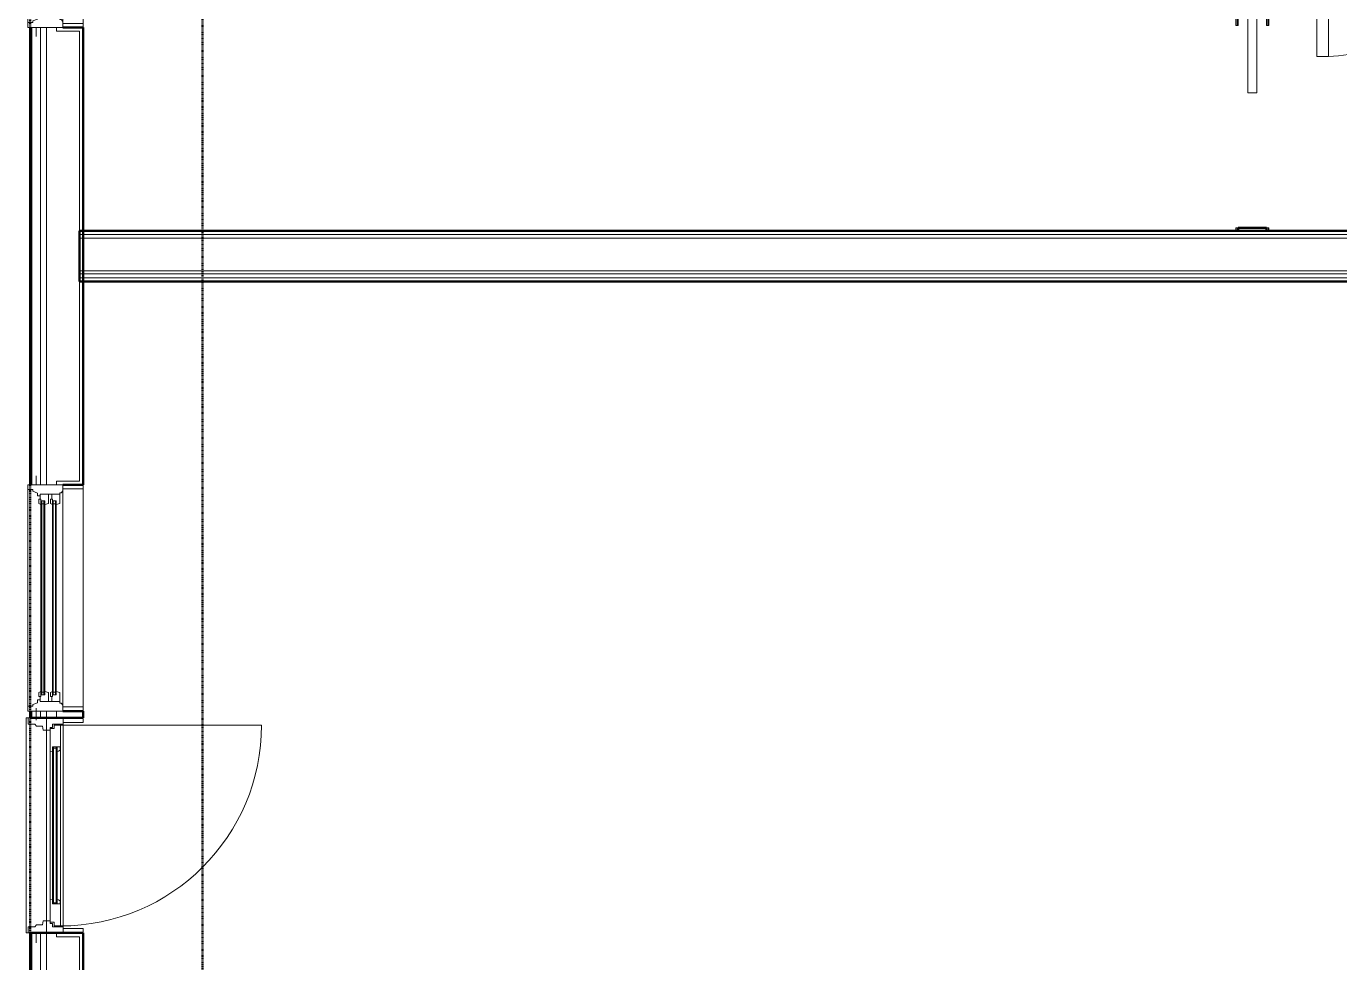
# Model space of a CAD drawing. Header units: inches. Extents: x -4218 to -1830, y 9767 to 12426.
# Drawn here: x -3861.4 to -3640.9, y 11007.5 to 11164.8 of the extents above; entities that cross this region are included whole.
import ezdxf

# ---------------------------------------------------------------- set-up
doc = ezdxf.new("R2010")
doc.units = ezdxf.units.IN
doc.header["$MEASUREMENT"] = 0
doc.linetypes.add('Dash 1_16_', pattern=[0.125, 0.0625, -0.0625])
for name, color, linetype, lineweight in [('0-1', 7, 'Continuous', 5), ('0-2', 253, 'Continuous', 9), ('A-DOOR-1', 7, 'Continuous', 9), ('A-DOOR-2', 50, 'Continuous', 20), ('A-DOOR-4', 31, 'Continuous', 9), ('A-DOOR-5', 31, 'Continuous', 20), ('A-DOOR-FRAM', 31, 'Continuous', 20), ('A-DOOR-FRAM-1', 50, 'Continuous', 20), ('A-DOOR-FRAM-2', 31, 'Continuous', 9), ('A-DOOR-GLAZ', 31, 'Continuous', 9), ('A-FLOR-5', 192, 'Continuous', 9), ('A-GLAZ-1', 151, 'Continuous', 9), ('A-GLAZ-2', 151, 'Continuous', 20), ('A-WALL', 113, 'Continuous', 13), ('A-WALL-1', 250, 'Continuous', 50), ('A-WALL-2', 10, 'Continuous', 13), ('A-WALL-4', 253, 'Continuous', 9), ('A-WALL-5', 252, 'Continuous', 9), ('A-WALL-6', 7, 'Continuous', 9), ('A-WALL-8', 113, 'Continuous', 9), ('A-WALL-9', 113, 'Continuous', 50), ('C-PROP-LINE-1', 91, 'Dash 1_16_', 50), ('I-WALL-1', 250, 'Continuous', 50), ('I-WALL-2', 254, 'Continuous', 9), ('I-WALL-3', 253, 'Continuous', 9), ('I-WALL-4', 252, 'Continuous', 9)]:
    doc.layers.add(name, color=color, linetype=linetype, lineweight=lineweight)

# ---------------------------------------------------------------- blocks, each defined once
blk = doc.blocks.new('Basic Wall _ INT - W4BØF - _5_8 GYP - 2X4 WOOD_BATT_ - 5_8 GYP_ - ___-2685877-BACKGROUND - 3RD FLOOR')
at = {"layer": 'A-WALL-4'}
for p, q in [((-3658.25, 11244.84), (-3658.31, 11244.78)), ((-3658.1, 11244.98), (-3658.25, 11244.84)), ((-3658.07, 11245.02), (-3658.1, 11244.98)), ((-3657.9, 11245.19), (-3657.92, 11245.17)), ((-3658.25, 11176.35), (-3658.25, 11176.24)), ((-3658.25, 11176.23), (-3658.25, 11176.14)), ((-3658.25, 11176.14), (-3658.25, 11176.09)), ((-3658.25, 11175.94), (-3658.25, 11171.81)), ((-3657.9, 11171.19), (-3657.9, 11175.94)), ((-3658.25, 11171.8), (-3658.25, 11171.19)), ((-3658.25, 11171.04), (-3658.25, 11170.99)), ((-3658.25, 11170.99), (-3658.25, 11170.9)), ((-3658.25, 11170.9), (-3658.25, 11170.78)), ((-3658.31, 11130.44), (-3658.25, 11130.44)), ((-3658.25, 11130.44), (-3658.1, 11130.44)), ((-3658.1, 11130.44), (-3658.04, 11130.44)), ((-3657.92, 11130.44), (-3657.9, 11130.44))]:
    blk.add_line(p, q, dxfattribs=at)
at = {"layer": 'A-WALL-5'}
for p, q in [((-3658.25, 11244.84), (-3658.25, 11176.35)), ((-3657.9, 11175.94), (-3657.9, 11245.19)), ((-3658.31, 11176.35), (-3658.31, 11176.24)), ((-3658.31, 11176.23), (-3658.31, 11176.14)), ((-3658.31, 11176.14), (-3658.31, 11176.09)), ((-3658.31, 11175.94), (-3658.31, 11171.81)), ((-3658.02, 11175.94), (-3658.02, 11175.31)), ((-3658.02, 11175.29), (-3658.02, 11171.81)), ((-3658.31, 11171.8), (-3658.31, 11171.19)), ((-3658.02, 11171.81), (-3658.02, 11171.19)), ((-3658.31, 11171.04), (-3658.31, 11170.99)), ((-3658.31, 11170.99), (-3658.31, 11170.9)), ((-3658.31, 11170.9), (-3658.31, 11170.78)), ((-3658.25, 11170.78), (-3658.25, 11164.94)), ((-3657.9, 11164.94), (-3657.9, 11171.19)), ((-3658.31, 11164.94), (-3658.25, 11164.94)), ((-3658.25, 11164.94), (-3658.1, 11164.94)), ((-3658.1, 11164.94), (-3658.04, 11164.94)), ((-3657.92, 11164.94), (-3657.9, 11164.94)), ((-3658.25, 11130.94), (-3658.31, 11130.94)), ((-3658.02, 11130.44), (-3658.31, 11130.44)), ((-3658.1, 11130.94), (-3658.25, 11130.94)), ((-3658.25, 11130.94), (-3658.25, 11130.44)), ((-3658.04, 11130.94), (-3658.1, 11130.94)), ((-3658, 11130.44), (-3658.02, 11130.44)), ((-3657.98, 11130.44), (-3658, 11130.44)), ((-3657.94, 11130.44), (-3657.98, 11130.44)), ((-3657.9, 11130.44), (-3657.94, 11130.44)), ((-3657.9, 11130.94), (-3657.92, 11130.94)), ((-3657.9, 11130.44), (-3657.9, 11130.94))]:
    blk.add_line(p, q, dxfattribs=at)
at = {"layer": 'A-WALL-6'}
for p, q in [((-3658.31, 11244.78), (-3658.31, 11176.35)), ((-3658.02, 11245.06), (-3658.02, 11175.94)), ((-3658.31, 11170.78), (-3658.31, 11164.94)), ((-3658.02, 11171.19), (-3658.02, 11164.94)), ((-3658.02, 11164.94), (-3658.31, 11164.94)), ((-3657.94, 11164.94), (-3658.02, 11164.94)), ((-3657.9, 11164.94), (-3657.94, 11164.94)), ((-3658.31, 11130.94), (-3658.02, 11130.94)), ((-3658.31, 11130.94), (-3658.31, 11130.44)), ((-3658.02, 11130.94), (-3658.02, 11130.44)), ((-3658.02, 11130.94), (-3657.94, 11130.94)), ((-3657.94, 11130.94), (-3657.9, 11130.94))]:
    blk.add_line(p, q, dxfattribs=at)
at = {"layer": 'A-WALL-6', "flags": 128}
for points in [[(-3658.31, 11244.78), (-3658.19, 11244.9), (-3658.1, 11244.99), (-3658.04, 11245.04), (-3658.02, 11245.06)], [(-3658.02, 11245.06), (-3658.02, 11245.07), (-3658.01, 11245.08), (-3658, 11245.09), (-3657.98, 11245.11), (-3657.96, 11245.13), (-3657.94, 11245.15)]]:
    blk.add_lwpolyline(points, dxfattribs=at)
blk = doc.blocks.new('Basic Wall _ INT - W4BØF - _5_8 GYP - 2X4 WOOD_BATT_ - 5_8 GYP_ - ___-2685876-BACKGROUND - 3RD FLOOR')
at = {"layer": 'A-WALL-4'}
for p, q in [((-3653.12, 11249.96), (-3653.15, 11249.94)), ((-3653.02, 11250.07), (-3653.05, 11250.03)), ((-3652.95, 11250.14), (-3653.01, 11250.08)), ((-3652.8, 11250.29), (-3652.94, 11250.15)), ((-3652.74, 11250.35), (-3652.8, 11250.29)), ((-3653.15, 11193.7), (-3653.15, 11198.45)), ((-3652.8, 11198.86), (-3652.8, 11198.74)), ((-3652.8, 11198.74), (-3652.8, 11198.65)), ((-3652.8, 11198.65), (-3652.8, 11198.59)), ((-3652.8, 11198.45), (-3652.8, 11197.85)), ((-3652.8, 11197.83), (-3652.8, 11193.73)), ((-3652.8, 11193.55), (-3652.8, 11193.5)), ((-3652.8, 11193.49), (-3652.8, 11193.41)), ((-3652.8, 11193.4), (-3652.8, 11193.29)), ((-3653.15, 11130.44), (-3653.12, 11130.44)), ((-3653.01, 11130.44), (-3652.95, 11130.44)), ((-3652.94, 11130.44), (-3652.8, 11130.44)), ((-3652.8, 11130.44), (-3652.74, 11130.44))]:
    blk.add_line(p, q, dxfattribs=at)
at = {"layer": 'A-WALL-5'}
for p, q in [((-3653.15, 11198.45), (-3653.15, 11249.94)), ((-3652.8, 11250.29), (-3652.8, 11198.86)), ((-3653.02, 11197.83), (-3653.02, 11198.45)), ((-3652.74, 11198.86), (-3652.74, 11198.74)), ((-3652.74, 11198.74), (-3652.74, 11198.65)), ((-3652.74, 11198.65), (-3652.74, 11198.59)), ((-3652.74, 11198.45), (-3652.74, 11197.86)), ((-3653.02, 11193.71), (-3653.02, 11197.83)), ((-3652.74, 11197.83), (-3652.74, 11193.73)), ((-3653.15, 11164.94), (-3653.15, 11193.7)), ((-3652.74, 11193.55), (-3652.74, 11193.5)), ((-3652.8, 11193.29), (-3652.8, 11164.94)), ((-3652.74, 11193.49), (-3652.74, 11193.41)), ((-3652.74, 11193.4), (-3652.74, 11193.29)), ((-3653.15, 11164.94), (-3653.12, 11164.94)), ((-3653.05, 11164.94), (-3653.02, 11164.94)), ((-3653.01, 11164.94), (-3652.95, 11164.94)), ((-3652.94, 11164.94), (-3652.8, 11164.94)), ((-3652.8, 11164.94), (-3652.74, 11164.94)), ((-3653.12, 11130.94), (-3653.15, 11130.94)), ((-3653.15, 11130.44), (-3653.15, 11130.94)), ((-3653.11, 11130.44), (-3653.15, 11130.44)), ((-3653.02, 11130.44), (-3653.11, 11130.44)), ((-3652.74, 11130.44), (-3653.02, 11130.44)), ((-3652.95, 11130.94), (-3653.01, 11130.94)), ((-3652.8, 11130.94), (-3652.94, 11130.94)), ((-3652.74, 11130.94), (-3652.8, 11130.94)), ((-3652.8, 11130.94), (-3652.8, 11130.44))]:
    blk.add_line(p, q, dxfattribs=at)
at = {"layer": 'A-WALL-6'}
for p, q in [((-3653.02, 11198.45), (-3653.02, 11250.06)), ((-3652.74, 11250.35), (-3652.74, 11198.86)), ((-3653.02, 11164.94), (-3653.02, 11193.7)), ((-3652.74, 11193.29), (-3652.74, 11164.94)), ((-3653.11, 11164.94), (-3653.15, 11164.94)), ((-3653.02, 11164.94), (-3653.11, 11164.94)), ((-3652.74, 11164.94), (-3653.02, 11164.94)), ((-3653.15, 11130.94), (-3653.11, 11130.94)), ((-3653.11, 11130.94), (-3653.02, 11130.94)), ((-3653.02, 11130.44), (-3653.02, 11130.94)), ((-3653.02, 11130.94), (-3652.74, 11130.94)), ((-3652.74, 11130.94), (-3652.74, 11130.44))]:
    blk.add_line(p, q, dxfattribs=at)
at = {"layer": 'A-WALL-6', "flags": 128}
for points in [[(-3653.11, 11249.98), (-3653.08, 11250), (-3653.06, 11250.02), (-3653.05, 11250.04), (-3653.03, 11250.05), (-3653.03, 11250.06), (-3653.02, 11250.06)], [(-3653.02, 11250.06), (-3653, 11250.08), (-3652.95, 11250.14), (-3652.85, 11250.23), (-3652.74, 11250.35)]]:
    blk.add_lwpolyline(points, dxfattribs=at)
blk = doc.blocks.new('SWING - SINGLE - FLUSH - 2-10 x 6-8 - PRIVACY-3199407-BACKGROUND - 3RD FLOOR')
at = {"layer": 'A-DOOR-1'}
blk.add_arc((17, 2.37), 34.07, 93.3657, 180, dxfattribs=at)
at = {"layer": 'A-DOOR-2'}
for p, q in [((15, 2.37), (15, 36.38)), ((17, 36.38), (15, 36.38)), ((17, 2.37), (17, 36.38)), ((17, 2.37), (15, 2.37))]:
    blk.add_line(p, q, dxfattribs=at)
at = {"layer": 'A-DOOR-FRAM-1'}
for p, q in [((-17, 3.37), (-20, 3.37)), ((-20, 3.37), (-20, 2.37)), ((-20, 2.37), (-17, 2.37)), ((-17, 2.37), (-17, 3.37)), ((20, 3.37), (17, 3.37)), ((17, 3.37), (17, 2.37)), ((17, 2.37), (20, 2.37)), ((20, 2.37), (20, 3.37)), ((-17, -2.38), (-20, -2.38)), ((-20, -2.38), (-20, -3.38)), ((-20, -3.38), (-17, -3.38)), ((-17, -3.38), (-17, -2.38)), ((20, -2.38), (17, -2.38)), ((17, -2.38), (17, -3.38)), ((17, -3.38), (20, -3.38)), ((20, -3.38), (20, -2.38))]:
    blk.add_line(p, q, dxfattribs=at)
blk = doc.blocks.new('POCKET - FLUSH - 2-10 x 6-8-2882529-BACKGROUND - 3RD FLOOR')
at = {"layer": 'A-DOOR-2'}
for p, q in [((-39.67, 0.75), (-39.67, -0.75)), ((-5.67, 0.75), (-39.67, 0.75)), ((-5.67, -0.75), (-5.67, 0.75)), ((-39.67, -0.75), (-5.67, -0.75))]:
    blk.add_line(p, q, dxfattribs=at)
blk = doc.blocks.new('CTR - 1st Phase - Unit Layouts_rvt-1-BACKGROUND - 3RD FLOOR')
at = {"layer": 'A-WALL-1'}
for p, q in [((-3653.15, 11130.94), (-3657.9, 11130.94)), ((-3657.9, 11130.94), (-3657.9, 11130.44)), ((-3657.9, 11130.44), (-3657.27, 11130.44)), ((-3657.27, 11130.44), (-3653.77, 11130.44)), ((-3653.77, 11130.44), (-3653.15, 11130.44)), ((-3653.15, 11130.44), (-3653.15, 11130.94))]:
    blk.add_line(p, q, dxfattribs=at)
at = {"layer": 'A-WALL-4'}
for p, q in [((-3657.9, 11130.94), (-3657.9, 11130.44)), ((-3653.15, 11130.44), (-3657.9, 11130.44)), ((-3653.15, 11130.44), (-3653.15, 11130.94))]:
    blk.add_line(p, q, dxfattribs=at)
at = {"layer": 'A-WALL-5'}
blk.add_line((-3657.9, 11130.94), (-3653.15, 11130.94), dxfattribs=at)
at = {"layer": '0-2'}
for name in ['Basic Wall _ INT - W4BØF - _5_8 GYP - 2X4 WOOD_BATT_ - 5_8 GYP_ - ___-2685876-BACKGROUND - 3RD FLOOR', 'Basic Wall _ INT - W4BØF - _5_8 GYP - 2X4 WOOD_BATT_ - 5_8 GYP_ - ___-2685877-BACKGROUND - 3RD FLOOR']:
    blk.add_blockref(name, (0, 0), dxfattribs=at)
for name, p, rotation in [('SWING - SINGLE - FLUSH - 2-10 x 6-8 - PRIVACY-3199407-BACKGROUND - 3RD FLOOR', (-3627.72, 11196.08), 180), ('POCKET - FLUSH - 2-10 x 6-8-2882529-BACKGROUND - 3RD FLOOR', (-3655.52, 11147.94), 270)]:
    blk.add_blockref(name, p, dxfattribs=dict(at, rotation=rotation))
blk = doc.blocks.new('CTR - 1st Phase - Common Walls_rvt-1-BACKGROUND - 3RD FLOOR')
at = {"layer": 'A-WALL-2'}
for p, q in [((-3487.3, 11129.81), (-3852.47, 11129.81)), ((-3487.3, 11129.19), (-3852.47, 11129.19)), ((-3487.3, 11123.69), (-3852.47, 11123.69)), ((-3487.3, 11123.19), (-3852.47, 11123.19)), ((-3487.3, 11122.56), (-3852.47, 11122.56))]:
    blk.add_line(p, q, dxfattribs=at)
at = {"layer": 'I-WALL-1'}
for p, q in [((-3607.42, 11130.44), (-3852.47, 11130.44)), ((-3852.47, 11130.44), (-3852.47, 11121.94)), ((-3852.47, 11121.94), (-3554.56, 11121.94))]:
    blk.add_line(p, q, dxfattribs=at)
at = {"layer": 'I-WALL-2'}
blk.add_line((-3852.47, 11121.94), (-3852.47, 11130.44), dxfattribs=at)
at = {"layer": 'I-WALL-3'}
for p, q in [((-3851.85, 11130.44), (-3852.47, 11130.44)), ((-3658.04, 11130.44), (-3658.31, 11130.44)), ((-3653.15, 11130.44), (-3657.9, 11130.44)), ((-3652.74, 11130.44), (-3653, 11130.44)), ((-3852.47, 11121.94), (-3851.85, 11121.94))]:
    blk.add_line(p, q, dxfattribs=at)
at = {"layer": 'I-WALL-4'}
for p, q in [((-3658.31, 11130.44), (-3851.85, 11130.44)), ((-3612.8, 11130.44), (-3652.74, 11130.44)), ((-3851.85, 11121.94), (-3621.93, 11121.94))]:
    blk.add_line(p, q, dxfattribs=at)
blk = doc.blocks.new('Window-Double_Hung-Andersen-400_Series-Tilt_Wash - DOUBLE HUNG - COTTAGE - 3RD FLOOR-2888224-BACKGROUND - 3RD FLOOR')
at = {"layer": 'A-GLAZ-1'}
for p, q in [((-16.29, 2.5), (-15.7, 2.5)), ((-15.82, 2.5), (-15.82, 2.12)), ((-15.7, 2.62), (15.7, 2.62)), ((-15.7, 2.5), (15.7, 2.5)), ((16.29, 2.5), (15.7, 2.5)), ((15.82, 2.5), (15.82, 2.12)), ((-16.29, 2.12), (-15.7, 2.12)), ((-16.29, 0.56), (-15.7, 0.56)), ((-16.29, 0.19), (-15.7, 0.19)), ((-15.82, 0.56), (-15.82, 0.19)), ((-15.7, 2.12), (15.7, 2.12)), ((-15.7, 2), (15.7, 2)), ((-15.7, 0.69), (15.7, 0.69)), ((-15.7, 0.56), (15.7, 0.56)), ((-15.7, 0.19), (15.7, 0.19)), ((-15.7, 0.06), (15.7, 0.06)), ((16.29, 2.12), (15.7, 2.12)), ((16.29, 0.56), (15.7, 0.56)), ((16.29, 0.19), (15.7, 0.19)), ((15.82, 0.56), (15.82, 0.19)), ((18.95, -1.06), (-18.95, -1.06)), ((-18.95, -1.06), (-18.95, -4.44)), ((-18.32, -1.06), (-18.32, -4.44)), ((18.32, -1.06), (18.32, -4.44)), ((18.95, -4.44), (18.95, -1.06)), ((-19.01, -3.94), (-19.01, -2.44)), ((-19.01, -2.44), (-18.95, -2.44)), ((-18.95, -3.94), (-19.01, -3.94)), ((18.95, -2.44), (19.01, -2.44)), ((19.01, -3.94), (18.95, -3.94)), ((19.01, -2.44), (19.01, -3.94)), ((-18.95, -4.44), (18.95, -4.44))]:
    blk.add_line(p, q, dxfattribs=at)
at = {"layer": 'A-GLAZ-2'}
for p, q in [((19.01, 4.81), (-19.01, 4.81)), ((-19.01, 4.81), (-19.01, -1.06)), ((-18.2, 4.81), (-18.2, 4)), ((18.2, 4.81), (18.2, 4)), ((19.01, -1.06), (19.01, 4.81)), ((-19.01, 3.44), (-20.51, 3.44)), ((-18.2, 4), (-17.92, 4)), ((-17.92, 4), (-17.61, 3.19)), ((-17.61, 3.19), (-17.14, 3.19)), ((-17.42, 2.75), (-16.57, 2.75)), ((-17.42, 2.75), (-17.42, -0.56)), ((-17.14, 3.19), (-17.14, 2.75)), ((-15.86, 2.97), (-16.57, 2.97)), ((-16.57, 2.62), (-16.57, 2.97)), ((-15.7, 2.62), (-16.57, 2.62)), ((-16.29, 2.62), (-16.29, 2)), ((-15.86, 2.97), (-15.7, 2.62)), ((15.86, 2.97), (15.7, 2.62)), ((15.7, 2.62), (16.57, 2.62)), ((15.86, 2.97), (16.57, 2.97)), ((16.29, 2.62), (16.29, 2)), ((16.57, 2.62), (16.57, 2.97)), ((17.42, 2.75), (16.57, 2.75)), ((17.14, 3.19), (17.14, 2.75)), ((17.61, 3.19), (17.14, 3.19)), ((17.42, 2.75), (17.42, -0.56)), ((17.92, 4), (17.61, 3.19)), ((18.2, 4), (17.92, 4)), ((19.01, 3.44), (20.51, 3.44)), ((-17.42, 1.37), (-15.86, 1.37)), ((-17.42, 0.81), (-16.57, 0.81)), ((-15.86, 1.03), (-16.57, 1.03)), ((-16.57, 0.69), (-16.57, 1.03)), ((-15.7, 0.69), (-16.57, 0.69)), ((-15.7, 2), (-16.29, 2)), ((-16.29, 0.69), (-16.29, 0.06)), ((-15.7, 0.06), (-16.29, 0.06)), ((-15.86, 1.37), (-15.7, 2)), ((-15.86, 1.03), (-15.7, 0.69)), ((-15.86, -0.56), (-15.7, 0.06)), ((15.7, 2), (16.29, 2)), ((15.86, 1.37), (15.7, 2)), ((15.86, 1.03), (15.7, 0.69)), ((15.7, 0.69), (16.57, 0.69)), ((15.7, 0.06), (16.29, 0.06)), ((15.86, -0.56), (15.7, 0.06)), ((17.42, 1.37), (15.86, 1.37)), ((15.86, 1.03), (16.57, 1.03)), ((16.29, 0.69), (16.29, 0.06)), ((16.57, 0.69), (16.57, 1.03)), ((17.42, 0.81), (16.57, 0.81)), ((-19.01, -1.06), (19.01, -1.06)), ((-17.67, -0.78), (-18, -1.06)), ((-17.67, -0.78), (-17.67, -0.56)), ((-17.67, -0.56), (-15.86, -0.56)), ((17.67, -0.56), (15.86, -0.56)), ((17.67, -0.78), (17.67, -0.56)), ((17.67, -0.78), (18, -1.06))]:
    blk.add_line(p, q, dxfattribs=at)
blk = doc.blocks.new('Door-Inswing-Andersen-400_Series-Single - 3_ 0-1_8_ x 6_ 7-1_2_ - 3rd floor-V184-BACKGROUND - 3RD FLOOR')
at = {"layer": 'A-DOOR-4'}
blk.add_line((16.87, -0.66), (16.87, -34.41), dxfattribs=at)
blk.add_arc((16.87, -0.66), 33.75, 180, 270, dxfattribs=at)
at = {"layer": 'A-DOOR-5'}
for p, q in [((-16.26, 0.42), (-16.87, 0.41)), ((-16.87, 0.41), (-16.87, -0.66)), ((-16.26, 1.06), (-16.26, 0.42)), ((-16.26, 1.06), (-12.44, 1.06)), ((-13.19, 0.66), (-12.44, 0.66)), ((-13.19, -0.66), (-13.19, 0.66)), ((-12.44, 0.75), (-12.47, 1.06)), ((12.44, 1.06), (-12.44, 1.06)), ((-12.44, 0.66), (-12.44, 0.75)), ((16.26, 1.06), (12.44, 1.06)), ((12.44, 0.75), (12.47, 1.06)), ((12.44, 0.66), (12.44, 0.75)), ((13.19, 0.66), (12.44, 0.66)), ((13.19, -0.66), (13.19, 0.66)), ((16.26, 1.06), (16.26, 0.42)), ((16.26, 0.42), (16.87, 0.41)), ((16.87, 0.41), (16.87, -0.66)), ((-16.87, -0.66), (-12.44, -0.66)), ((-12.44, -0.09), (-13.19, -0.09)), ((-13.19, -0.59), (-12.67, -0.59)), ((-13.19, -0.66), (-13.19, -0.59)), ((-12.67, -0.59), (-12.47, -0.34)), ((-12.47, -0.34), (-12.44, -0.16)), ((-12.44, -0.16), (-12.44, -0.09)), ((12.44, -0.66), (-12.44, -0.66)), ((12.44, -0.09), (13.19, -0.09)), ((12.44, -0.16), (12.44, -0.09)), ((12.47, -0.34), (12.44, -0.16)), ((16.87, -0.66), (12.44, -0.66)), ((12.67, -0.59), (12.47, -0.34)), ((13.19, -0.59), (12.67, -0.59)), ((13.19, -0.66), (13.19, -0.59))]:
    blk.add_line(p, q, dxfattribs=at)
at = {"layer": 'A-DOOR-FRAM'}
for p, q in [((18.06, 5.09), (-18.06, 5.09)), ((-18.06, 5.09), (-18.06, 4.44)), ((-18.06, 4.75), (-18.06, -1.13)), ((-18.06, 4.75), (-17.03, 4.75)), ((-18.06, 4.44), (-18.06, -1.13)), ((-17.03, 3.63), (-17.03, 4.75)), ((17.03, 3.63), (17.03, 4.75)), ((18.06, 4.75), (17.03, 4.75)), ((18.06, 4.44), (18.06, 5.09)), ((18.06, 4.75), (18.06, -1.13)), ((18.06, -1.13), (18.06, 4.44)), ((-19.69, 3.44), (-18.06, 3.44)), ((-16.69, 3.39), (-17.03, 3.63)), ((-16.69, 2.39), (-16.69, 3.39)), ((-16, 2.23), (-16.69, 2.39)), ((-16, 1.09), (-16, 2.23)), ((16, 2.23), (16.69, 2.39)), ((16, 1.09), (16, 2.23)), ((16.69, 3.39), (17.03, 3.63)), ((16.69, 2.39), (16.69, 3.39)), ((19.69, 3.44), (18.06, 3.44)), ((-17.03, 0.66), (-16.45, 0.66)), ((-17.03, -1.13), (-17.03, 0.66)), ((-16.45, 0.66), (-16.45, 1.09)), ((-16.45, 1.09), (-16, 1.09)), ((16.45, 1.09), (16, 1.09)), ((16.45, 0.66), (16.45, 1.09)), ((17.03, 0.66), (16.45, 0.66)), ((17.03, -1.13), (17.03, 0.66)), ((-18.06, -1.13), (-17.94, -1.13)), ((-17.69, -1.13), (-18.06, -1.13)), ((-18.06, -1.13), (-17.03, -1.13)), ((-17.31, -1.13), (17.31, -1.13)), ((18.06, -1.13), (17.03, -1.13)), ((17.94, -1.13), (18.06, -1.13))]:
    blk.add_line(p, q, dxfattribs=at)
at = {"layer": 'A-DOOR-FRAM-2'}
for p, q in [((-17.31, -1.13), (-17.94, -1.13)), ((-17.94, -1.13), (-17.94, -4.44)), ((-17.31, -4.44), (-17.31, -1.13)), ((17.94, -1.13), (17.31, -1.13)), ((17.31, -1.13), (17.31, -4.44)), ((17.94, -4.44), (17.94, -1.13)), ((-17.94, -4.44), (-17.31, -4.44)), ((17.31, -4.44), (17.94, -4.44))]:
    blk.add_line(p, q, dxfattribs=at)
at = {"layer": 'A-DOOR-GLAZ'}
for p, q in [((-12.44, 0.5), (-13.19, 0.5)), ((-13.19, 0.06), (-12.44, 0.06)), ((-12.98, 0.5), (-12.98, 0.06)), ((12.44, 0.66), (-12.44, 0.66)), ((12.44, 0.5), (-12.44, 0.5)), ((12.44, 0.06), (-12.44, 0.06)), ((12.44, 0.5), (13.19, 0.5)), ((13.19, 0.06), (12.44, 0.06)), ((12.98, 0.5), (12.98, 0.06)), ((12.44, -0.09), (-12.44, -0.09))]:
    blk.add_line(p, q, dxfattribs=at)
blk = doc.blocks.new('Family - ___-2835860-BACKGROUND - 3RD FLOOR')
at = {"layer": 'C-PROP-LINE-1'}
blk.add_line((-3860.72, 9980.19), (-3860.72, 11434.39), dxfattribs=at)
blk = doc.blocks.new('Family - ___-2835903-BACKGROUND - 3RD FLOOR')
at = {"layer": 'C-PROP-LINE-1'}
blk.add_line((-3831.82, 10009.09), (-3831.82, 12089.69), dxfattribs=at)
blk = doc.blocks.new('Family - ___-2835932-BACKGROUND - 3RD FLOOR')
at = {"layer": 'C-PROP-LINE-1'}
blk.add_line((-3860.72, 9980.19), (-3860.72, 12118.59), dxfattribs=at)

msp = doc.modelspace()

# ---------------------------------------------------------------- linework, layer by layer
at = {"layer": 'A-FLOR-5'}
msp.add_line((-3857.97, 11048.63), (-3857.97, 11012.5), dxfattribs=at)
at = {"layer": 'A-WALL'}
for p, q in [((-3860.47, 11164.59), (-3860.47, 11087.79)), ((-3858.97, 11164.59), (-3858.97, 11087.79)), ((-3857.97, 11164.59), (-3857.97, 11087.79)), ((-3856.29, 11164.59), (-3856.29, 11163.97)), ((-3852.47, 11163.97), (-3856.29, 11163.97)), ((-3852.47, 11088.41), (-3852.47, 11163.97)), ((-3856.29, 11088.41), (-3856.29, 11087.79)), ((-3856.29, 11088.41), (-3852.47, 11088.41)), ((-3860.47, 11049.77), (-3860.47, 11048.63)), ((-3858.97, 11049.77), (-3858.97, 11048.63)), ((-3857.97, 11049.77), (-3857.97, 11048.63)), ((-3856.29, 11049.77), (-3856.29, 11048.63)), ((-3860.47, 11012.5), (-3860.47, 10973.96)), ((-3858.97, 11012.5), (-3858.97, 10973.96)), ((-3857.97, 11012.5), (-3857.97, 10966.06)), ((-3856.29, 11012.5), (-3856.29, 11011.88)), ((-3852.47, 11011.88), (-3856.29, 11011.88)), ((-3852.47, 10966.69), (-3852.47, 11011.88))]:
    msp.add_line(p, q, dxfattribs=at)
at = {"layer": 'A-WALL-8'}
for p, q in [((-3851.85, 11164.65), (-3851.85, 11164.59)), ((-3851.85, 11087.79), (-3851.85, 11087.73)), ((-3851.85, 11049.83), (-3851.85, 11049.77))]:
    msp.add_line(p, q, dxfattribs=at)
at = {"layer": 'A-WALL-9'}
for p, q in [((-3860.72, 11164.59), (-3860.72, 11087.79)), ((-3851.85, 11164.59), (-3855.22, 11164.59)), ((-3851.85, 11087.79), (-3851.85, 11164.59)), ((-3855.22, 11087.79), (-3851.85, 11087.79)), ((-3860.72, 11049.77), (-3860.72, 11048.63)), ((-3860.72, 11048.63), (-3851.85, 11048.63)), ((-3851.85, 11049.77), (-3855.22, 11049.77)), ((-3851.85, 11048.63), (-3851.85, 11049.77)), ((-3851.85, 11012.5), (-3860.72, 11012.5)), ((-3860.72, 11012.5), (-3860.72, 10972.21)), ((-3851.85, 10966.06), (-3851.85, 11012.5))]:
    msp.add_line(p, q, dxfattribs=at)

# ---------------------------------------------------------------- block references
at = {"layer": '0-1'}
for name in ['CTR - 1st Phase - Unit Layouts_rvt-1-BACKGROUND - 3RD FLOOR', 'CTR - 1st Phase - Common Walls_rvt-1-BACKGROUND - 3RD FLOOR']:
    msp.add_blockref(name, (0, 0), dxfattribs=at)
at = {"layer": 'A-DOOR-4', "rotation": 89.99999999999991}
msp.add_blockref('Door-Inswing-Andersen-400_Series-Single - 3_ 0-1_8_ x 6_ 7-1_2_ - 3rd floor-V184-BACKGROUND - 3RD FLOOR', (-3856.29, 11030.56), dxfattribs=at)
at = {"layer": 'A-GLAZ-1', "rotation": 89.99999999999991}
for p in [(-3856.29, 11183.6), (-3856.29, 11068.78)]:
    msp.add_blockref('Window-Double_Hung-Andersen-400_Series-Tilt_Wash - DOUBLE HUNG - COTTAGE - 3RD FLOOR-2888224-BACKGROUND - 3RD FLOOR', p, dxfattribs=at)
at = {"layer": 'C-PROP-LINE-1'}
for name in ['Family - ___-2835860-BACKGROUND - 3RD FLOOR', 'Family - ___-2835932-BACKGROUND - 3RD FLOOR', 'Family - ___-2835903-BACKGROUND - 3RD FLOOR']:
    msp.add_blockref(name, (0, 0), dxfattribs=at)

doc.saveas('drawing.dxf')
